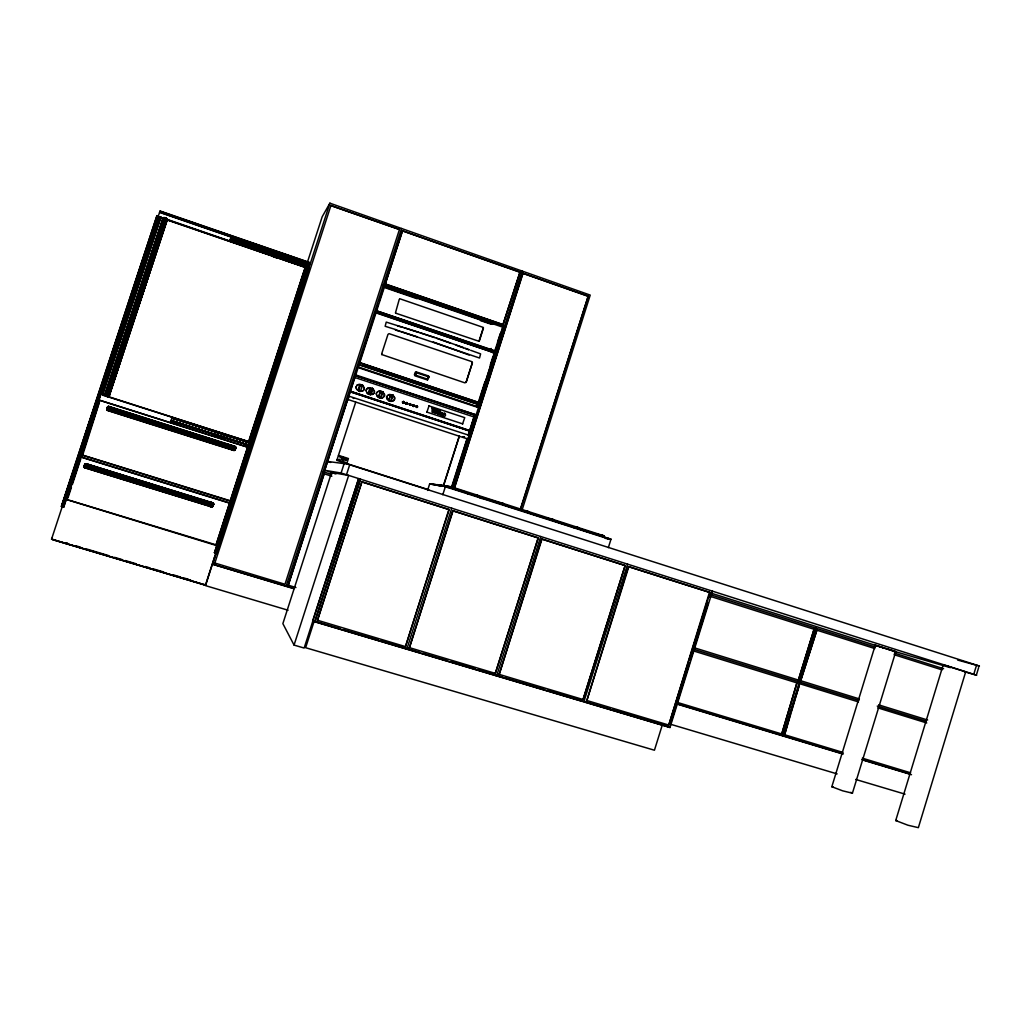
<?xml version="1.0" encoding="UTF-8"?>
<svg xmlns="http://www.w3.org/2000/svg" width="1031" height="1031" viewBox="0 0 1031 1031"><rect width="100%" height="100%" fill="white"/><g stroke="black" fill="none" stroke-linecap="round" stroke-linejoin="round"><path stroke-width="1.5" d="M107.984 395.582C103.822 392.656 105.665 397.528 106.992 395.26L165.36 217.889L164.573 218.069L106.322 395.053L107.43 396.561L109.209 395.994L107.185 395.389L106.812 396.368L109.26 396.02L167.202 219.771L165.901 218.327L107.984 395.878L105.703 395.994L104.917 394.628L162.924 218.301C163.529 216.059 168.092 219.448 165.256 218.791M308.256 268.305L167.228 219.771C165.308 216.91 167.628 219.745 166.687 218.469M166.919 218.675L108.551 395.775C104.724 394.564 107.508 398.056 109.118 395.968L167.112 219.822L165.901 218.327M104.917 394.628L106.373 396.2L104.994 394.654L163.143 218.25L164.754 217.709L162.924 218.301L166.958 219.564L108.977 395.917C110.124 398.262 101.476 393.803 106.824 395.775M160.308 238.767L160.436 238.599A1.611 1.534 26 0 0 160.63 238.2L160.475 239.205L162.834 230.416M109.595 410.776L110.343 406.807L108.977 410.982L109.853 407.902M106.025 395.298L106.141 396.123L164.071 218.172L165.05 217.786M432.144 408.057L432.028 412.078L432.994 412.4L435.224 409.075L434.322 408.779L432.852 411.214L433.059 408.353L432.131 408.057M342.704 459.452L343.181 459.388M108.062 394.022C112.405 395.917 102.752 392.36 106.657 393.198M213.546 504.546L212.927 502.87L213.391 504.906L212.837 503.064L86.011 463.924L84.258 465.625L85.122 466.45L213.005 506.182L211.626 506.917L84.761 467.778C86.823 464.375 84.967 461.746 84.542 466.979C84.929 468.796 82.764 464.246 84.877 467.275L211.793 506.44L213.262 505.448L212.927 502.87L86.076 463.795C82.854 465.677 86.14 462.635 85.96 464.53M355.901 387.643L356.958 385.246M356.043 386.728L356.133 388.532C365.554 396.626 352.847 386.341 362.59 385.182L360.438 391.239M364.227 389.009L364.381 388.094M307.689 264.181L309.236 264.903L230.841 237.787L307.277 264.258C312.638 266.307 306.581 260.856 306.8 265.727L230.209 239.695L229.965 240.519L306.607 266.629L306.826 265.676L230.313 239.372L231.034 237.207L234.359 238.677M107.933 409.719C104.84 409.951 111.116 401.639 107.701 409.887L233.998 449.903L235.3 449.374L233.766 450.495L107.572 410.531C106.129 409.835 107.172 406.188 108.822 406.575L235.055 446.616L235.648 448.305L107.288 407.619L107.675 406.768M122.805 411.098L122.444 412.31M163.014 231.537L162.511 230.39L163.001 231.614M84.297 465.909L84.787 467.662L211.664 506.801L213.133 505.693M84.594 464.968L85.277 463.757L84.568 464.71M84.761 467.855L84.181 466.18M247.492 447.158L99.775 400.299L81.965 455.071L229.591 500.898L230.454 500.602L247.646 447.673L247.62 444.529L247.376 447.673L216.085 544.858L66.886 499.532L80.676 457.609L81.591 457.313L228.921 502.948L229.462 503.669L216.085 544.858M90.805 468.809C86.127 467.713 85.38 469.105 87.261 464.749L86.411 467.185M87.248 465.2L87.558 464.143M108.874 406.794C108.307 405.363 105.987 408.92 107.946 409.049L234.269 449.078L235.468 448.769L233.857 450.276L107.598 410.286C106.477 409.475 106.283 407.992 108.874 406.459L235.094 446.397L235.39 449.091L234.411 449.542L107.855 409.359C107.301 412.593 105.832 406.639 108.371 407.76L234.681 447.815C236.524 450.16 234.501 449.722 234.076 450.483C233.444 449.181 236.254 444.065 235.596 448.459M99.401 402.309L82.003 457.236L228.74 502.677L229.475 503.592L229.127 503.038M126.968 412.98L125.898 416.047M230.313 500.808L82.802 455.187C81.165 453.421 83.021 457.944 80.676 457.609M87.042 465.277L86.179 468.306L86.643 467.533M107.147 396.291L165.72 218.018M86.849 465.935C88.988 461.695 86.063 466.888 86.784 466.566M341.364 458.782L342.047 459.233M213.443 504.752C212.412 500.886 214.525 505.602 212.824 503.94M344.418 459.749L343.851 459.684M222.632 433.845L229.604 436.616L222.387 434.335M346.223 460.251L344.882 459.916M98.989 471.721L100.02 468.628M381.689 354.535L381.728 353.775M399.281 299.274L395.44 312.909M414.372 374.846L415.222 372.32L416.292 371.869M427.62 379.924L429.089 376.959M466.102 382.333L472.404 362.641M483.359 327.678L478.925 341.287M232.645 449.026L232.413 450.07L233.741 445.959L232.426 450.07L232.181 448.897M109.183 410.725L110.253 406.897M211.755 506.337L213.069 505.925L211.587 506.994L212.631 503.669M111.103 475.072L103.19 473.255L104.324 469.724M211.252 503.051L211.574 502.458L210.221 506.569L211.561 502.458L211.187 503.759L198.906 499.958L198.158 502.213M211.303 503.36L210.234 506.582L211.561 502.458L211.342 503.296L199.047 499.494L198.725 500.499M110.046 407.374L110.046 407.49M210.337 506.273L210.414 505.925M468.1 438.6L469.324 435.391L349.006 396.188M210.298 506.35L210.749 505.126L198.455 501.337M468.126 439.142L347.937 399.487M83.975 466.837L84.091 466.192L84.903 467.636M162.498 230.403L162.859 231.421M366.069 390.762L366.301 389.873M376.238 394.126L376.47 393.223M382.578 397.773L384.718 395.041M386.625 396.574L386.973 399.229L389.654 401.072M410.506 403.83L410.905 405.028M412.258 405.479L412.89 404.771M414.462 405.686L413.831 406.382M416.73 407.503L415.596 406.781L415.97 405.969M121.684 414.32L109.157 410.145L121.606 414.655L122.586 411.562L122.238 412.555M234.784 447.518C235.854 445.985 236.537 449.555 234.939 446.99L107.636 407.026M112.663 384.679L112.65 384.138A1.611 1.546 12 0 1 112.443 384.537L114.957 376.676M210.26 506.453L210.517 505.345M114.892 377.32L114.931 376.47M212.863 505.667C214.848 498.682 210.775 510.023 212.322 505.474M86.037 464.285L84.851 464.182M100.239 471.927L86.346 467.507L86.179 468.306L86.475 467.056L86.153 468.306L86.398 467.288M86.617 467.095L86.256 467.842M235.803 447.763L235.622 448.111M308.9 267.88L230.003 240.352L230.274 239.514L229.965 240.519L230.313 239.372M307.663 268.215L308.359 267.673L233.367 242.027L230.042 240.61L230.209 239.746L308.54 267.235L205.478 585.041L51.55 539.149L157.872 215.956L62.028 506.724L61.254 506.492L156.957 215.634L157.691 215.891L61.628 506.595M106.94 408.753L106.94 409.732M230.738 238.097L307.444 264.052L230.97 237.401M106.902 408.83L107.855 409.359M174.703 418.998L172.061 417.555L251.5 442.892L249.141 442.724M200.633 502.638L200.053 502.6M107.843 409.951L106.863 409.023L106.85 409.681M107.456 407.387L108.049 406.691M109.66 408.547L110.343 406.807L109.93 409.591M108.319 406.614L107.121 410.261L107.34 407.812M230.274 500.344L229.462 503.669M67.453 500.28L68.059 500.022L66.886 499.532M246.332 440.984L102.288 394.68L160.527 217.515L161.326 217.399L161.467 218.508M248.226 441.461L102.726 395.131L160.089 220.299M51.846 538.298L52.981 539.78L204.061 584.835L205.8 584.216M163.697 217.657L164.367 217.812L105.484 394.796L105.948 396.072L105.11 394.68M194.034 500.628L195.001 497.664M442.608 413.972C441.925 415.441 444.799 416.421 442.918 415.867C440.108 416.563 447.093 417.967 445.263 413.508L444.219 413.212M233.444 446.81L233.741 445.985L233.328 446.926M87.931 464.659C86.797 465.948 87.944 462.906 87.107 465.161M232.375 449.761L233.315 447.467M126.865 412.928L233.534 446.758C235.48 445.83 229.114 445.804 221.42 442.454L220.325 445.843L232.555 449.722M468.332 435.636L474.724 415.016L355.025 375.464L356.043 375.026L476.142 414.862M108.977 410.982L109.209 409.913M216.368 443.858L216.123 444.593L217.27 441.036L126.993 412.606M67.531 543.182L66.242 543.44M110.381 407.129C109.737 408.611 110.304 406.227 110.729 407.335M211.329 502.78L211.187 503.244M125.975 415.673L216.239 444.271M210.93 502.664L209.886 505.757M472.391 362.77L466.18 382.153M84.001 466.605L211.974 505.925C212.914 509.198 213.739 501.582 213.391 504.906M86.127 463.911L84.31 465.458L212.283 504.997C214.074 505.332 214.1 503.669 212.747 503.528L85.857 464.311L84.658 464.697L213.52 504.507M85.251 463.989L84.31 467.61L84.117 466.837M106.863 409.023L107.688 410.325M234.269 449.954L235.403 446.539L234.604 450.367L235.416 447.802M235.687 447.158L235.171 449.129M233.818 450.276L235.223 449.503M110.317 407.49L122.702 411.24M174.87 418.483L171.842 418.186L249.296 442.84C246.705 443.15 252.608 448.897 248.561 445.018L171.082 420.558L248.394 445.018M84.439 465.136L212.489 504.365L213.314 505.293L211.6 506.981M165.591 221.407C168.04 220.943 161.906 218.972 166.558 221.124M231.588 445.804L221.381 442.557L233.728 446.062L232.117 449.104M85.341 464.62C86.217 461.978 82.66 469.35 85.135 464.659M85.625 464.646L85.857 463.705L84.838 467.765M233.019 448.317L232.413 450.07M107.018 409.436L107.959 406.652M249.438 442.389L171.945 417.903M271.656 256.113L272.145 255.546M309.442 264.452L307.418 264.039M216.291 444.039L220.492 445.289M217.077 441.68L217.257 441.062L216.858 442.247M108.899 395.917L166.79 221.059L162.756 219.861L163.169 218.508L106.064 393.571L105.355 393.314L106.889 393.649L110.755 381.921L111.915 382.295L108.01 394.164L105.433 393.327L108.345 394.113M110.098 407.786L110.278 406.897L110.059 407.838M212.863 503.128L212.579 504.056M213.005 503.631C214.152 501.62 211.252 509.778 212.592 505.525M87.751 465.11L87.055 467.649M895.72 820.547L943.21 664.802L965.686 671.864L918.363 827.661L907.95 825.225L895.72 820.547L896.815 820.47M964.14 671.632L976.641 675.253L973.767 674.3L976.563 665.111L347.743 464.13L327.562 461.424L330.616 462.455M976.344 675.176L978.664 667.534M165.811 221.459L165.269 220.286M109.698 408.895L109.26 409.797L109.866 407.98L122.599 411.64M831.824 786.73L875.255 645.187L895.771 651.656L852.418 793.2L842.623 790.816L831.824 786.73L832.984 786.756M781.743 733.969L796.924 682.844L781.743 733.969L677.109 702.343M694.121 647.726L798.381 680.048L814.052 629.271L710.14 596.305M782.709 735.915L815.921 628.214M858.475 701.918L799.76 683.721L784.591 734.832L790.532 713.632M791.46 710.643L794.682 700.178M795.61 697.188L798.832 686.71M800.687 680.718L816.874 630.16L800.687 680.718L859.39 698.928M221.162 443.33L233.354 447.39M107.894 393.533L105.355 393.314L108.358 394.242M211.832 506.092L212.889 505.937L213.559 503.399M662.405 724.651L654.44 750.22L305.627 647.713L314.223 620.997L340.178 628.717M709.47 592.361L668.758 725.051L710.037 592.516L628.343 566.573L710.037 592.516M670.885 722.615L689.468 662.946M690.422 659.892L708.052 603.277M709.959 597.168L711.39 592.567M314.79 621.796L360.425 479.222L314.79 621.796L669.982 727.512L712.447 591.201M608.354 547.629L610.996 539.187L445.405 486.078M625.121 565.529L583.056 699.521L625.121 565.529L541.597 538.994L499.159 674.532L541.997 539.097M627.583 564.202L583.881 701.724L669.454 727.203M628.833 566.702L586.807 700.642L627.866 568.094M165.424 220.544L166.313 221.51M212.682 505.989L213.301 504.868M552.165 520.294L552.474 519.302L548.324 518.477M553.17 520.591L553.479 519.598L544.69 517.858M573.636 527.653L573.945 526.686L578.198 527.563L577.888 528.542M578.7 528.8L579.01 527.82L573.945 526.686M602.62 536.481L602.929 535.501L597.155 534.264M602.813 536.61L603.122 535.63M603.702 536.803L604.011 535.824L451.166 486.761L437.067 484.634L442.454 486.348M605.584 538.427L610.184 539.02L443.923 485.665M106.631 393.558L105.922 393.468M162.614 220.209L165.269 220.312L162.692 220.157M171.043 420.635L248.535 445.186L170.978 420.88M229.965 240.519L230.209 239.746M249.798 442.325L251.306 443.394L172.022 418.122M501.788 504.12L502.11 503.128L497.689 502.342M502.78 504.417L503.089 503.424L495.898 502.149M520.346 509.121L588.224 296.103L520.642 509.172M522.24 509.494L590.222 295.098L329.894 203.171L322.188 216.742L307.264 262.699M526.287 512.136L526.596 511.157L528.619 511.647M527.472 512.368L527.795 511.376M538.195 537.898L495.318 673.385L538.195 537.898L452.764 510.757L409.397 647.79L453.06 510.835M496.62 675.911L540.708 536.558M166.751 221.111L165.295 220.918M427.569 490.447L429.708 483.719L451.939 487.032M430.249 483.797L445.044 486.026M479.467 340.668L483.462 327.922M440.868 486.361L441.281 485.421L610.068 539.406M462.571 423.921L464.736 417.645L428.896 405.866M443.24 486.091L459.22 436.216M443.446 486.117L459.375 436.216M442.802 494.712L445.547 486.104M490.189 351.545L491.168 348.478M447.905 487.457L448.343 486.49M476.876 405.131L477.881 402.09M493.308 353.607L494.326 350.566M451.166 486.761L450.843 487.753L445.057 486.864M502.935 324.726L520.011 272.029L402.425 230.815L385.233 284.118L502.935 324.726L520.011 272.029M477.25 407.232L478.204 404.268L476.76 407.297L478.642 407.026L358.608 367.075M359.11 362.603L478.332 402.361L485.008 381.457M490.253 365.026L493.114 356.069M497.509 342.253L500.344 333.4M451.952 485.885L467.12 438.278M468.474 434.128L474.544 415.042M478.835 402.283L494.584 352.911L375.568 312.354L359.407 362.461L478.332 402.361M495.215 350.94L375.89 310.589L494.687 351.107L502.754 327.291M451.63 488.024L467.43 438.459M477.405 407.206L502.922 327.227L504.275 326.711L383.313 285.007M452.867 487.818L522.034 271.024M454.413 487.573L522.781 273.267L588.224 296.103M454.645 487.611L523.078 273.112M448.885 509.52L405.467 646.617L449.181 509.598L361.984 481.877L317.445 620.391L361.778 481.838L449.181 509.598M451.746 508.257L406.807 649.182L405.814 648.254M467.494 493.72L467.687 492.715M85.045 465.716C84.671 470.304 84.13 463.937 84.954 466.708M235.468 448.769L107.881 408.315L107.301 410.325L107.056 408.804M216.806 442.531L126.517 413.908M212.489 504.365L212.064 505.641M234.681 447.815L234.269 449.078M382.81 391.793L379.988 392.669L378.506 397.27L380.839 397.902L382.81 391.793L381.444 391.445M381.096 396.445L382.565 391.87L384.602 395.079M392.953 395.144L390.118 396.007L388.648 400.621L390.994 401.252L392.953 395.144L389.409 394.551M389.538 401.098L390.736 401.304L392.695 395.221L390.478 394.551M415.957 372.719L415.377 375.104L416.163 372.629L428.29 376.715M415.454 375.142L427.375 379.137L428.252 376.727M426.886 412.142L429.038 405.84M436.641 412.838L435.61 413.263L436.796 409.591L437.595 409.861L436.989 411.756L438.832 411.382L437.788 412.078L438.02 414.062L436.641 412.838M194.524 499.197L103.783 471.18M233.328 447.377L233.083 447.699M399.448 229.488L330.861 205.556L399.448 229.488L284.981 584.268L214.809 563.016M286.09 586.368L401.549 228.47M347.756 398.804L324.108 472.095L384.898 285.548L384.048 286.257M349.225 394.216L354.651 377.423L474.26 417.052M376.689 308.849L378.145 304.351M379.112 301.348L383.468 287.842M375.658 312.973L376.65 309.931M324.185 473.796L288.229 585.247L324.056 473.77L331.84 476.219M385.233 284.118L402.618 230.609M294.054 645.084L348.646 475.446L331.608 472.443L282.868 623.626L294.054 645.084L304.145 648.048L358.633 478.629L312.638 620.997L582.347 701.273M358.62 390.633L360.128 385.955M428.78 489.764L336.815 460.393L355.695 402.193M335.062 473.603L324.713 470.278L341.093 473.049L344.29 463.099M369.356 394.37L368.235 393.945C370.941 381.47 370.271 396.703 367.358 393.314M381.689 353.788L387.965 334.418L389.035 333.644L471.631 361.572M370.451 394.615C373.57 379.82 373.377 395.852 369.253 394.409M341.093 473.049L346.493 474.711L349.702 464.749M163.001 219.861L164.29 219.977L160.166 231.666L159.29 231.691M228.74 438.884L213.61 434.657L214.113 434.257M229.655 436.074L214.641 431.319M289.621 257.866L296.58 260.379M189.923 579.834L190.606 579.886M244.888 444.013L245.378 444.735L244.991 444.052M245.906 441.242L246.319 441.951M246.087 441.964L246.113 441.307M249.206 439.657L304.364 269.838M247.956 441.5L248.987 441.152L305.356 267.119L165.862 218.959M171.133 420.364L250.585 445.688L248.883 445.134L249.206 445.83M308.269 267.751L306.349 266.681L308.411 267.119L215.75 553.247L216.6 553.505L214.564 552.68L307.058 267.699L308.372 267.738L306.31 266.668L307.805 266.823M307.612 264.58C308.153 262.66 309.906 266.72 307.857 263.678M307.058 267.699L214.512 552.668M307.238 267.519L308.501 267.248M307.174 267.764L307.844 267.957L307.212 267.776L214.68 552.693L216.6 553.505L308.952 267.905M306.735 267.364L307.586 266.733M214.332 552.603L215.247 552.874L307.741 267.931M307.689 267.648L307.998 266.913M215.44 552.951L309.661 262.518L160.011 210.981L62.543 506.672L63.793 507.033L159.251 216.922M215.183 555.322L205.543 585.634L288.074 610.236M293.887 588.714L212.657 564.253L329.894 203.171M216.549 553.492L308.746 269.491M214.835 563.132L330.99 205.337M107.598 393.442L109.144 394.409M171.03 420.944L172.022 417.671M231.189 237.323L231.047 237.194M233.109 241.924L230.274 240.12M234.553 238.754L266.23 250.275M175.18 422.285L171.442 420.506M213.829 434.167L227.336 438.433L215.221 434.605M214.989 431.989L219.822 432.956M61.602 506.582L157.64 215.866L156.983 215.634L61.576 506.53M63.767 507.02L62.595 506.685L157.898 215.969M158.349 216.6L158.967 216.806L63.497 506.956L158.89 216.819L158.207 216.549L158.89 216.819M67.982 497.793L71.423 487.354M72.402 484.377L80.727 459.053M106.025 396.046L105.201 394.744L162.241 221.33M106.76 393.172L107.817 388.867M126.027 333.49L133.566 310.589M145.616 273.962L158.168 235.803C156.274 234.604 163.027 236.988 160.578 236.64M111.026 377.552L112.083 377.874L158.851 235.674M114.222 378.57L113.242 378.248L159.998 236.073M109.595 391.342L111.103 386.767M159.135 240.7L162.64 230.055M109.686 394.718L108.294 394.254L109.686 394.693L108.551 394.332L109.686 394.693L108.783 394.435L165.772 221.124M66.152 543.711L66.899 543.041M235.068 448.111L234.359 450.457M235.068 449.129L235.274 448.227M162.795 220.17L158.916 231.434M160.05 228.805L162.37 221.781M198.867 499.945L199.215 498.927M248.432 445.547L249.45 442.776M84.374 465.78L84.967 465.123M84.735 465.097L84.194 466.824M107.649 408.83L107.559 407.709M166.146 221.523L165.875 220.531L166.777 221.072M232.568 449.684L232.813 448.524L220.724 444.696M211.458 502.832L87.506 464.143L87.12 466.966M99.479 469.852L87.171 465.445M232.387 449.671L232.787 449.065M163.066 219.796L163.993 220.041M306.658 266.14L230.158 239.914L307.406 267.016M163.826 220.247L163.259 219.835M232.658 449.464L232.877 448.833L126.027 415.493M107.43 393.945L106.747 393.752M106.953 409.075L107.572 409.848M87.545 464.13L87.339 464.981M363.891 389.808L364.33 388.971M86.243 467.958L86.54 467.417M160.436 238.599L160.114 239.54M112.843 384.318L112.25 385.091M442.608 413.972L444.219 413.212M107.675 396.497L107.108 395.646M348.001 399.641L349.161 395.904M339.006 459.555L340.062 459.478L339.109 459.646M161.107 217.979L157.653 216.716L162.705 218.25M417.117 407.464L417.748 406.768L417.091 406.008M384.473 395.943L383.429 397.335M386.509 396.613L388.519 394.744M394.203 400.054L394.68 397.502L392.579 395.247M394.718 399.255L393.546 400.672M403.508 401.459L402.399 401.987L403.018 402.979M402.618 401.768L402.631 402.618M407.606 403.946L407.206 402.747M409.217 403.959L410.145 405.325M366.198 389.898L366.701 389.099M376.367 393.262L377.526 391.832M342.743 460.767L342.537 460.406M381.715 354.522L464.839 382.836L466.141 382.333M162.924 218.301L165.076 218.056M304.325 267.57L304.867 266.72M304.532 267.673L305.073 266.823M305.163 266.887L304.776 267.892M309.21 263.884L159.663 212.128M346.016 460.303L345.669 460.11M338.774 459.581L338.516 459.504M342.82 460.509L343.168 460.612M342.112 458.988L343.323 457.493L342.614 458.267M344.586 457.893L344.058 458.718M308.076 268.215L308.617 267.789L215.827 553.067M162.447 232.748L160.166 231.666M432.994 412.4L435.224 409.075M157.962 216.007L62.272 506.788M108.435 396.02L108.191 396.742M108.075 396.716L109.209 395.994M363.299 390.478L363.995 389.77M409.384 403.804L409.629 405.157M404.152 403.005L403.662 401.536M366.598 389.125L367.358 388.468M373.286 393.984C376.315 391.87 373.093 387.824 370.193 387.849M374.047 393.327L372.423 394.435M163.517 218.069C163.504 217.979 164.896 217.412 166.661 219.474M436.989 411.756L437.853 411.06M399.848 298.771L483.281 327.42M163.542 217.786L164.625 217.67L163.349 218.598M51.55 539.149L205.478 585.041M356.868 385.285L358.749 384.473M362.5 390.981L363.402 390.453M434.76 337.433L386.238 322.097L385.156 326.286L396.368 329.778M223.212 445.946L221.704 446.152M212.708 506.517L211.935 506.737M403.933 403.121L404.294 402M406.291 402.593L405.827 403.495M409.255 403.83L410.106 403.637M410.879 405.157L410.016 405.351M393.662 400.647L391.703 401.343M367.255 388.507L368.222 388.03M377.423 391.857L378.377 391.393M443.755 413.805L443.536 414.99L443.897 413.805M62.723 506.711L61.924 506.672M355.18 375.477L476.116 414.952L474.428 415.055M395.865 313.231L478.964 341.274M200.027 502.754L200.826 502.548M359.909 386.032L362.59 385.182M494.584 352.911L375.245 312.586M369.82 389.306L372.642 388.429M357.68 384.795L359.819 384.421M361.52 391.265L362.603 390.942M379.988 392.669L378.738 397.206L376.83 395.878M192.81 497.329L193.467 497.251M106.09 470.252L105.858 470.316A1.675 1.624 3.2 0 1 106.283 470.51L106.464 470.639M380.839 397.902L379.408 397.76M390.118 396.007L388.893 400.556L386.496 397.438M157.266 215.775L157.64 215.866M247.414 447.093L99.775 400.299M464.569 437.092L462.842 436.719M407.361 404.178L405.982 403.933M413.573 406.433L414.423 405.467L413.547 404.809M378.274 391.419L379.382 391.161M372.526 394.396L370.335 394.641M388.403 394.77L389.525 394.512M381.573 398.005L382.681 397.747M160.475 217.593L161.326 217.399M368.106 388.068L369.227 387.798M166.159 218.392L165.269 218.095M127.509 416.292L127.973 416.369A1.675 1.611 9.3 0 1 127.509 416.292L127.689 416.369M247.852 441.461L248.832 441.358M81.024 457.3L81.887 457.223M361.623 391.226L358.311 390.736M380.491 397.992L381.689 397.966M390.62 401.33L391.819 401.317M406.42 402.567L407.077 402.606M403.817 403.147L402.683 402.837M416.305 405.827L416.975 405.866M413.715 406.42L413.044 406.382M369.111 387.836L370.309 387.811M379.279 391.2L380.465 391.174M166.326 218.276L166.958 219.564L166.017 219.126M166.983 219.539L165.862 218.069M309.223 264.464L307.715 263.614M108.835 394.267L109.441 394.486M112.688 382.553L113.294 382.772L111.773 382.256M427.35 379.936L414.849 375.787M121.207 410.854L120.975 410.892M438.136 485.794L440.868 486.22M359.729 384.46L360.914 384.602M474.35 494.712L477.521 495.241M478.384 496.156L497.831 502.368M163.143 218.25L164.058 218.456M500.151 503.025L503.759 503.669M114.621 378.738L113.913 378.493M545.579 517.936L546.778 518.181M554.111 519.83L548.995 518.812L566.754 524.495M109.531 381.573L110.755 381.921M62.324 506.505L62.079 506.737M597.001 534.329L604.011 535.824M604.978 537.873L610.996 539.187M403.392 401.484L404.255 401.781M409.99 403.662L410.634 403.804M416.563 405.84L417.22 405.982M380.349 391.2L381.547 391.406M111.902 377.836L113.242 378.248M109.505 394.087L108.783 394.409M470.651 350.282L480.601 353.891L479.531 358.015L401.317 331.595M416.24 371.895L428.368 375.903M271.939 255.508L272.236 255.559M965.055 671.722L965.751 671.916M957.696 660.072L979.45 666.09L976.563 665.111M62.801 506.724L63.432 506.917M950.402 667.65L894.405 651.386L710.81 593.044M166.622 218.843L164.689 218.108L165.746 218.108M814.052 629.271L798.381 680.048M163.607 220.338L165.024 220.814M480.137 497.934L482.16 498.527M107.147 408.096L107.881 408.315M108.693 395.852L105.562 395.414M76.049 545.863L80.663 547.242M86.81 549.072L108.358 555.503M114.518 557.333L122.212 559.64M125.292 560.555L136.066 563.764M145.294 566.522L149.907 567.901M152.988 568.816L163.761 572.025M172.989 574.783L180.683 577.076M183.763 577.991L188.428 579.229M670.421 724.213L837.133 773.907M855.653 779.436L905.05 794.154M317.303 620.198L405.467 646.617M409.139 647.558L495.318 673.385M498.811 674.274L583.056 699.521M586.355 700.358L668.758 725.051M343.233 629.632L378.338 640.083M381.393 640.986L419.694 652.391M422.774 653.306L447.441 660.652M450.534 661.567L475.201 668.913M478.281 669.828L493.707 674.429M502.909 677.161L495.241 674.88L496.272 675.653M505.963 678.076L544.265 689.481M547.332 690.383L582.567 700.874M585.647 701.789L610.21 709.109M613.277 710.024L666.516 725.876M105.484 394.796L105.291 395.556M288.139 585.118L295.949 587.567M784.076 734.575L842.971 752.424M862.367 758.172L910.566 772.799M292.069 587.863L212.657 564.253M677.045 703.799L843.358 753.893M861.839 759.46L909.574 773.83M677.058 704.096L842.507 753.919M862.444 759.924L911.507 774.693M69.593 500.486L215.208 545.154M402.721 327.227L397.592 325.964M396.046 329.972L400.002 331.183M395.324 329.959L417.297 336.892M521.789 510.564L523.245 511.002M105.484 395.582L106.76 395.981M107.508 396.548L106.876 396.355M878.696 704.869L927.642 720.025M694.095 649.427L858.926 700.423M877.252 706.093L926.147 721.21M693.605 650.948L797.453 683.05M877.781 707.846L926.74 722.976M104.144 470.175L194.846 498.192M87.287 466.399L86.707 466.837M103.512 472.03L194.253 500.035M93.576 469.672L97.739 470.948M117.25 476.966L131.066 481.232M143.348 485.021L151.029 487.392M157.163 489.287L167.911 492.599M183.26 497.342L187.874 498.759M102.572 472.675L210.517 505.821M107.855 396.381L106.94 396.097M249.476 442.827L250.907 443.253M106.322 395.053L107.662 395.479M106.902 395.53L105.201 394.744M215.286 432.079L219.655 433.471M886.222 648.551L895.771 651.656M884.804 648.293L875.255 645.187M126.246 414.758L216.536 443.369M221.936 434.322L226.459 435.765M346.493 474.711L973.767 674.3M331.608 472.443L336.067 473.86M452.764 510.757L537.808 537.795M541.597 538.994L624.644 565.4M323.09 471.683L331.737 474.505M710.307 594.629L875.293 647.068M894.367 653.1L943.597 668.732M816.333 630.005L874.842 648.563M894.07 654.672L941.96 669.854M222.722 443.356L227.104 444.735M404.191 327.69L418.754 332.343M526.596 511.157L527.421 511.415M452.712 487.908L466.308 492.251M500.228 503.231L507.484 505.551M534.277 514.147L542.718 516.853M579.718 528.671L597.336 534.303M471.863 494.171L472.675 494.442M538.569 515.693L545.747 517.974M429.708 483.719L434.837 485.266M338.477 455.354L348.426 458.537L347.047 462.842L337.085 459.658M106.464 395.943L107.25 396.136M947.876 666.361L950.466 667.199M249.27 445.817L249.992 446.049M165.321 218.559L167.125 218.959L166.455 218.379M426.976 412.129L462.726 423.909M368.338 393.919L370.67 394.551M350.218 391.161L469.943 430.597L467.584 429.966M352.048 391.909L466.076 429.463M350.063 391.638L469.788 431.061L351.378 392.205M354.999 375.568L474.389 415.145M165.411 218.172L165.695 218.997M420.21 332.833L434.657 337.64M362.796 364.961L474.067 402.051M358.749 364.459L478.204 404.268M359.974 365.116L477.701 404.332M359.291 367.977L475.742 406.73M479.389 497.277L481.593 498.025M272.996 252.221L288.19 257.389M385.414 283.976L503.231 324.623M383.944 286.347L502.922 327.227M383.609 286.631L493.102 324.353M385.439 287.842L417.13 298.732M480.42 320.564L491.027 324.185M309.596 262.712L159.973 211.291M309.519 262.957L159.895 211.535M159.586 212.373L309.223 263.859M274.091 256.191L303.088 266.41M168.659 220.505L307.792 268.305M273.125 256.693L277.584 258.291M234.643 238.78L305.704 263.369M257.93 249.953L263.975 252.041M433.265 341.996L469.144 355.012M944.177 665.163L943.21 664.802M436.165 337.923L463.847 347.731M436.074 338.129L450.212 343.039M402.425 230.815L519.714 272.184M522.781 273.267L587.863 296.232M290.935 258.91L295.046 260.379M165.205 218.276L166.21 218.649M456.218 345.217L463.718 347.937M465.342 348.285L469.324 349.78M465.226 348.478L468.77 349.818M360.824 384.64L362.886 385.594L364.278 388.133M158.697 235.957L157.614 235.493M307.418 267.248L308.14 267.57M378.39 397.296L379.524 397.721M464.324 437.067L463.666 436.68M413.934 404.899L412.555 404.912L412.916 406.24M407.335 402.721L405.956 402.734L405.943 403.714M406.575 404.178L405.814 403.74M850.781 792.336L852.418 793.2M353.002 398.069L353.659 398.469M667.882 726.275L669.982 727.512M102.378 394.86L103.268 395.427M361.868 385.04L363.531 386.38M392.695 395.221L393.571 395.852M382.449 391.896L383.326 392.54M372.307 388.545L373.183 389.19M428.561 376.044L429.025 376.843M96.811 470.716L97.558 471.193L96.682 470.561M356.739 389.357L357.486 390.105M377.63 396.639L376.354 394.087M366.675 392.527L367.461 393.275M472.108 361.907L472.366 362.654M366.778 392.502L366.173 390.736M394.126 396.664L394.718 398.417M384.009 393.314L384.447 394.177M374.305 390.826L374.459 391.728M160.591 217.464L160.746 218.559M160.978 217.348L160.913 218.482M161.094 217.348L161.248 218.456M345.952 458.975L346.7 458.847L345.978 458.898M345.746 458.937C346.029 461.102 347.563 457.674 345.746 458.937M341.751 457.197C340.05 458.499 342.253 456.475 341.751 457.197M343.748 457.816L343.349 458.499L343.748 457.816M345.501 458.37L344.367 458.821L345.501 458.37M340.913 457.442L341.622 457.442L340.913 457.442M339.379 456.23C340.243 457.803 340.926 457.004 339.379 456.23M442.415 413.135L441.771 415.287L440.984 415.029L441.423 413.083L440.379 414.836L439.593 414.578L440.443 411.923L442.415 413.135M435.172 410.17L434.309 412.838L435.108 413.096L435.958 410.441L435.159 410.17M435.494 409.165L436.061 410.119L435.482 409.165M439.154 411.485L438.291 414.153L439.09 414.41L439.941 411.756L439.142 411.485M439.477 410.48L440.044 411.433L439.464 410.48M342.576 457.249L341.867 458.022L342.576 457.249"/></g></svg>
